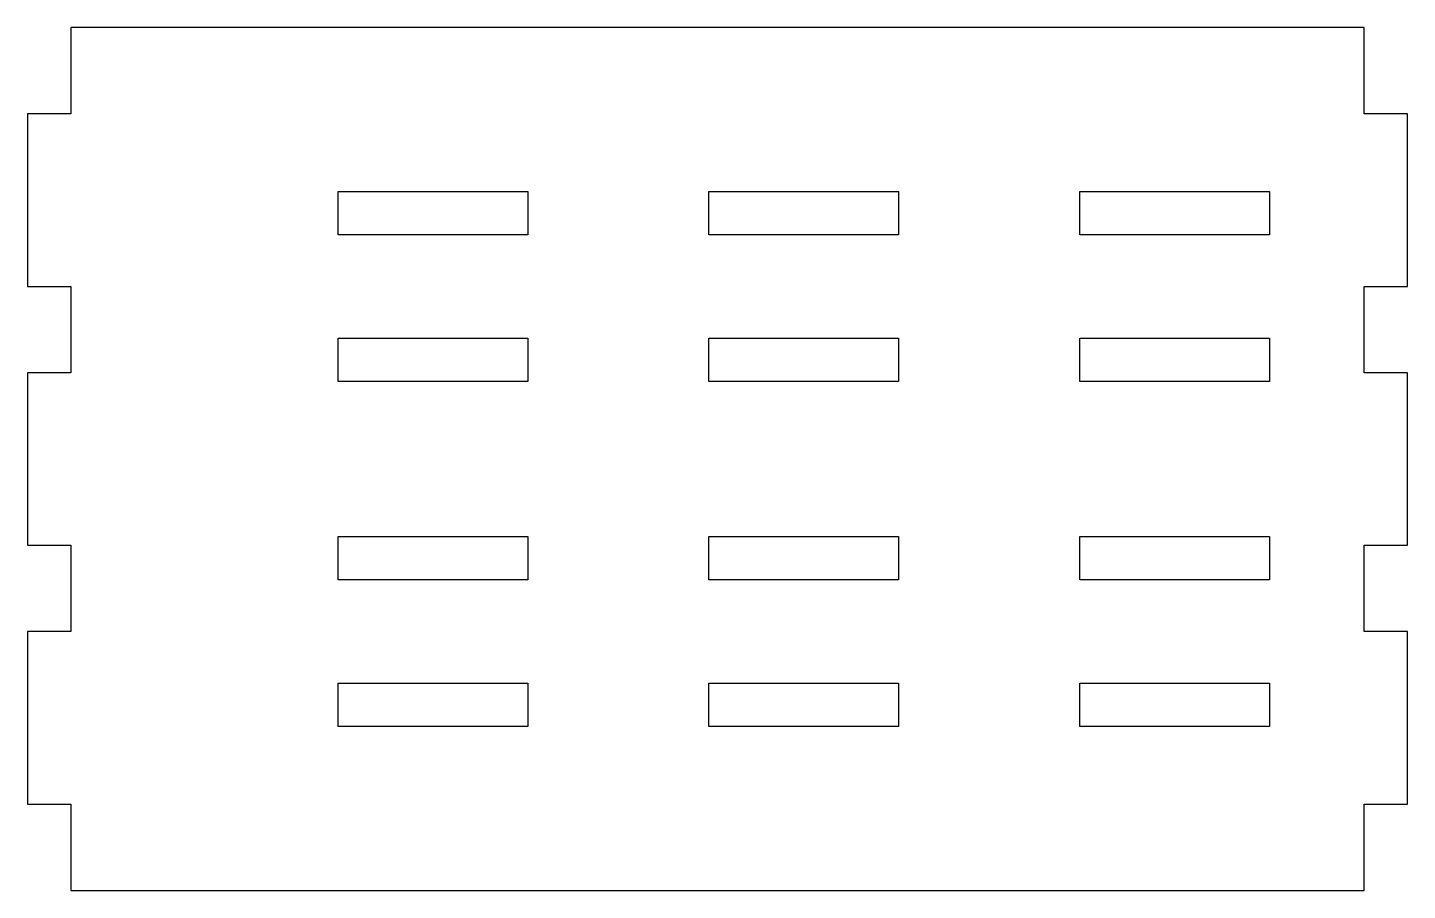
# Model space of a CAD drawing. Extents: x -80 to 80, y -50 to 50.
import ezdxf

# ---------------------------------------------------------------- set-up
doc = ezdxf.new("R2010")
doc.units = 0
doc.layers.add('VISIBLE', color=7, linetype='CONTINUOUS')

msp = doc.modelspace()

# ---------------------------------------------------------------- linework, layer by layer
at = {"layer": 'VISIBLE'}
for p, q in [((75, 50), (-75, 50)), ((-75, 50), (-75, 40)), ((75, 40), (75, 50)), ((-75, 40), (-80, 40)), ((-80, 40), (-80, 20)), ((80, 40), (75, 40)), ((80, 20), (80, 40)), ((-44, 31), (-22, 31)), ((-44, 26), (-44, 31)), ((-22, 31), (-22, 26)), ((-1, 31), (21, 31)), ((-1, 26), (-1, 31)), ((21, 31), (21, 26)), ((42, 26), (42, 31)), ((42, 31), (64, 31)), ((64, 31), (64, 26)), ((-22, 26), (-44, 26)), ((21, 26), (-1, 26)), ((64, 26), (42, 26)), ((-80, 20), (-75, 20)), ((-75, 20), (-75, 10)), ((75, 10), (75, 20)), ((75, 20), (80, 20)), ((-44, 14), (-22, 14)), ((-44, 9), (-44, 14)), ((-22, 14), (-22, 9)), ((-1, 14), (21, 14)), ((-1, 9), (-1, 14)), ((21, 14), (21, 9)), ((42, 14), (64, 14)), ((42, 9), (42, 14)), ((64, 14), (64, 9)), ((-75, 10), (-80, 10)), ((-80, 10), (-80, -10)), ((80, 10), (75, 10)), ((80, -10), (80, 10)), ((-22, 9), (-44, 9)), ((21, 9), (-1, 9)), ((64, 9), (42, 9)), ((-44, -9), (-22, -9)), ((-44, -14), (-44, -9)), ((-22, -9), (-22, -14)), ((-1, -9), (21, -9)), ((-1, -14), (-1, -9)), ((21, -9), (21, -14)), ((42, -9), (64, -9)), ((42, -14), (42, -9)), ((64, -9), (64, -14)), ((-80, -10), (-75, -10)), ((-75, -10), (-75, -20)), ((75, -20), (75, -10)), ((75, -10), (80, -10)), ((-22, -14), (-44, -14)), ((21, -14), (-1, -14)), ((64, -14), (42, -14)), ((-75, -20), (-80, -20)), ((-80, -20), (-80, -40)), ((80, -20), (75, -20)), ((80, -40), (80, -20)), ((-44, -26), (-22, -26)), ((-44, -31), (-44, -26)), ((-22, -26), (-22, -31)), ((-1, -26), (21, -26)), ((-1, -31), (-1, -26)), ((21, -26), (21, -31)), ((42, -26), (64, -26)), ((42, -31), (42, -26)), ((64, -26), (64, -31)), ((-22, -31), (-44, -31)), ((21, -31), (-1, -31)), ((64, -31), (42, -31)), ((-80, -40), (-75, -40)), ((-75, -40), (-75, -50)), ((75, -50), (75, -40)), ((75, -40), (80, -40)), ((-75, -50), (75, -50))]:
    msp.add_line(p, q, dxfattribs=at)

doc.saveas('drawing.dxf')
